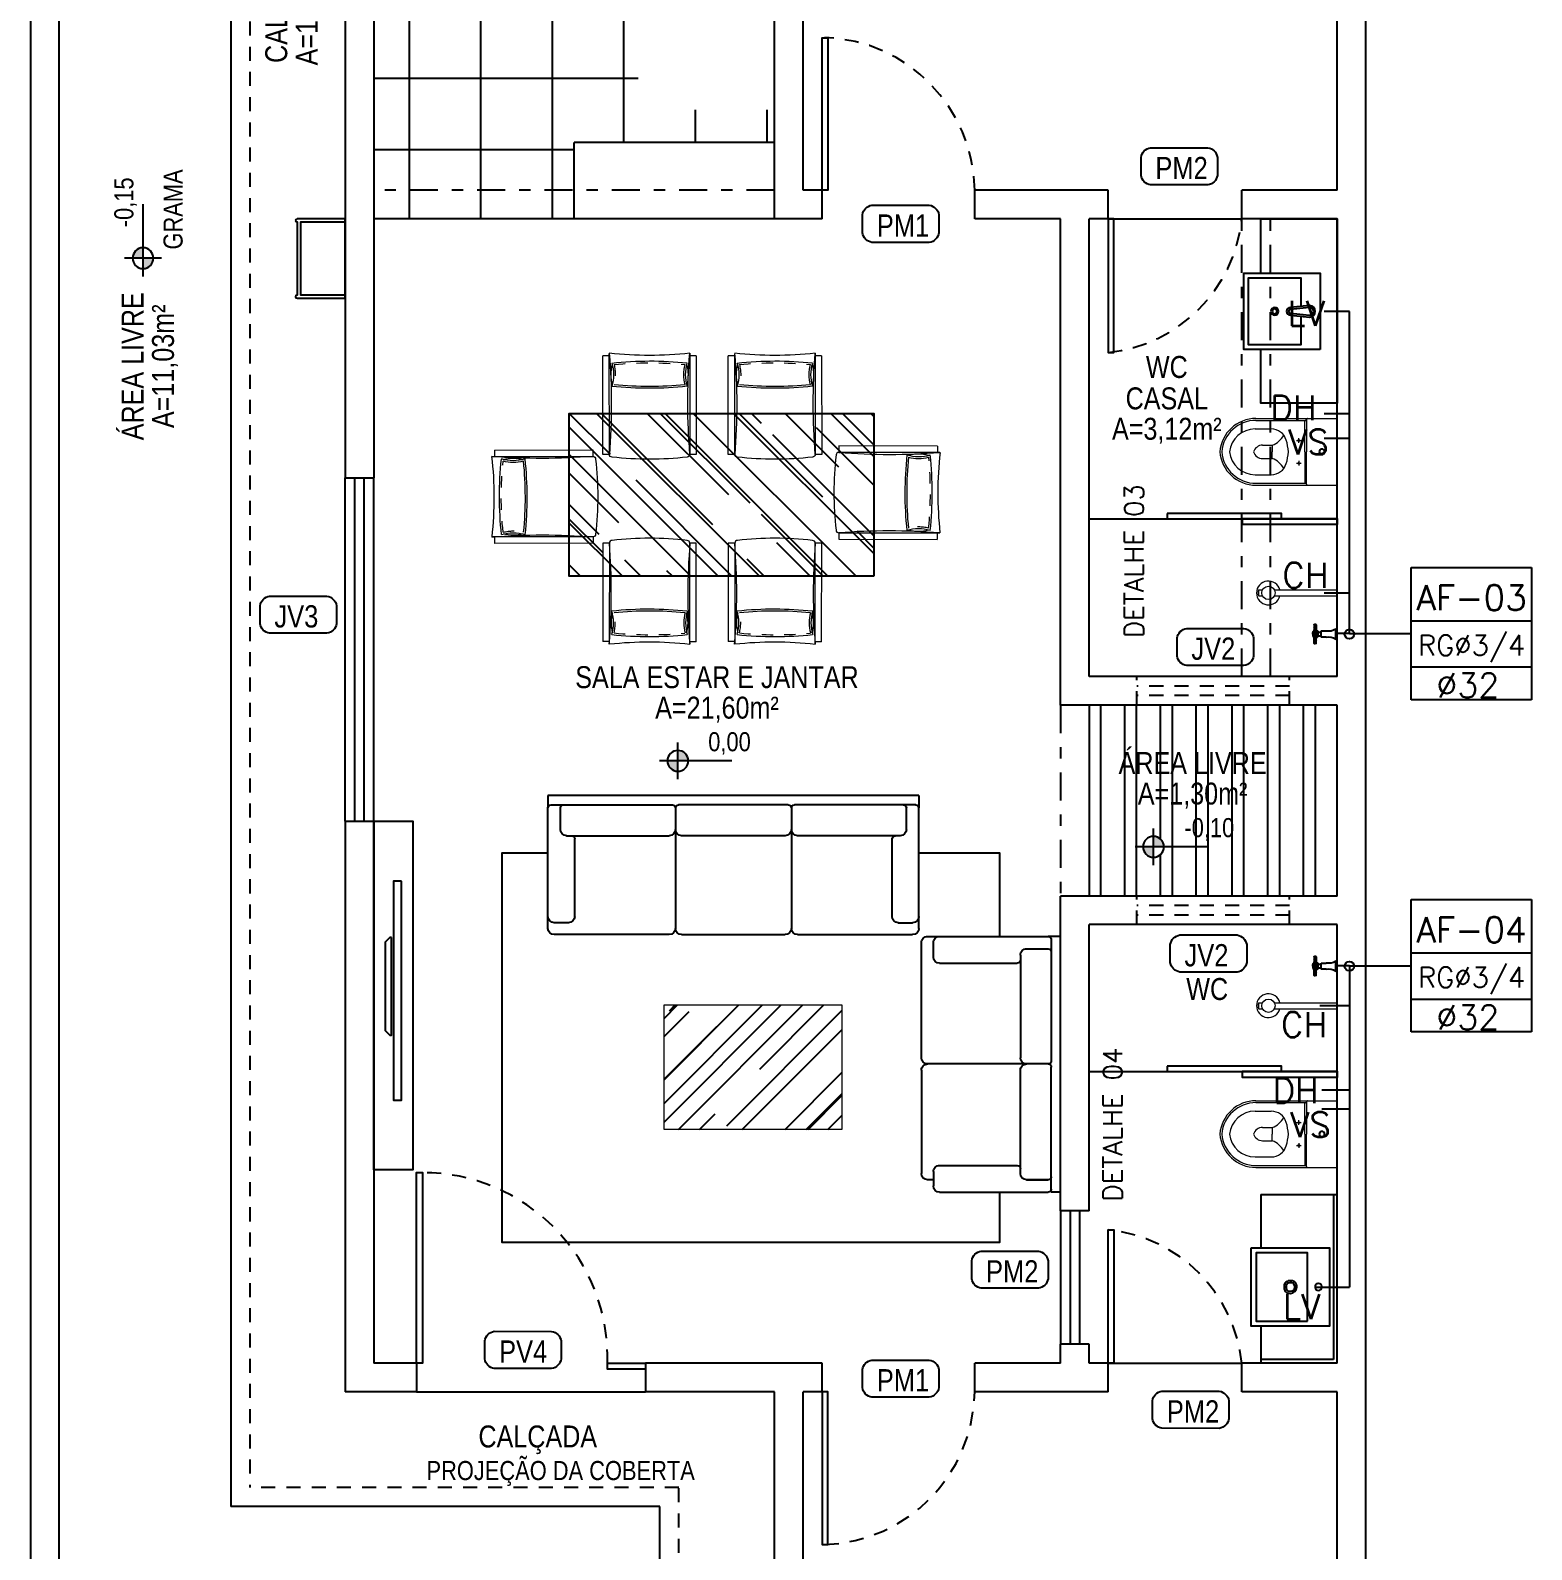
# Model space of a CAD drawing. Header units: millimetres. Extents: x 3923 to 4007, y 744 to 863.
# Drawn here: x 3950.91 to 3964.3, y 834.53 to 848.08 of the extents above; entities that cross this region are included whole.
import ezdxf
from ezdxf.enums import TextEntityAlignment as Align

# ---------------------------------------------------------------- set-up
doc = ezdxf.new("R2010")
doc.units = ezdxf.units.MM
for name, pattern in [('AXES', [0.54, 0.3, -0.08, 0.08, -0.08]), ('DASHDOT2', [0.5, 0.25, -0.125, 0, -0.125]), ('HIDDEN2', [0.1875, 0.125, -0.0625])]:
    doc.linetypes.add(name, pattern=pattern)
for name, color, linetype in [('-HIDRO', 8, 'Continuous'), ('A-PEN-B', 5, 'Continuous'), ('COTA', 7, 'Continuous'), ('Diametro', 2, 'Continuous'), ('DIVERSOS', 1, 'Continuous'), ('E-txt-g', 3, 'Continuous'), ('HID-TUBPRIMARIO', 5, 'Continuous'), ('HIDRO 01', 4, 'Continuous'), ('MOB', 251, 'Continuous'), ('MOVEIS', 7, 'Continuous'), ('Prumadas_L', 1, 'Continuous'), ('Prumadas_Q', 3, 'Continuous'), ('Prumadas_T', 2, 'Continuous')]:
    doc.layers.add(name, color=color, linetype=linetype)
for name, color, linetype, lineweight in [('E-Lay-9', 9, 'Continuous', 9), ('E-Txt-W', 7, 'Continuous', 20), ('estofado', 7, 'Continuous', 25)]:
    doc.layers.add(name, color=color, linetype=linetype, lineweight=lineweight)
doc.styles.add('F2', font='ARIALN.TTF')
doc.styles.add('REG60', font='romans.shx', dxfattribs={"width": 0.8, "height": 0.15})
doc.styles.add('REG80', font='romans.shx', dxfattribs={"width": 0.8, "height": 0.2})
doc.styles.add('ROMANS', font='romans__.ttf', dxfattribs={"height": 0.1})

# ---------------------------------------------------------------- blocks, each defined once
blk = doc.blocks.new('vaso-s')
at = {"color": 8}
for start, end in [(0, 180), (180, 0)]:
    blk.add_arc((0.08, 0), 0.0143, start, end, dxfattribs=at)
at = {"layer": 'E-Lay-9', "color": 8}
for p, q in [((0, 0.17), (0, 0)), ((0.4256, 0.175), (0.005, 0.175)), ((0.16, 0.17), (0.16, 0.17)), ((0.16, 0.17), (0.16, 0)), ((0.4256, 0.165), (0.165, 0.165)), ((0.17, 0), (0.17, 0.16)), ((0.4306, 0.12), (0.3459, 0.12)), ((0.2134, 0.06), (0.1891, 0.06)), ((0.2013, 0.0479), (0.2013, 0.0722)), ((0.3406, 0.035), (0.3406, 0)), ((0.3906, 0.035), (0.3406, 0.035)), ((0, -0.17), (0, 0)), ((0.16, -0.17), (0.16, 0)), ((0.17, 0), (0.17, -0.1601)), ((0.2134, -0.06), (0.1891, -0.06)), ((0.2013, -0.0479), (0.2013, -0.0722)), ((0.3406, -0.035), (0.3406, 0)), ((0.3906, -0.035), (0.3406, -0.035)), ((0.4306, -0.12), (0.3459, -0.12)), ((0.4256, -0.175), (0.005, -0.175)), ((0.16, -0.17), (0.16, -0.17)), ((0.4256, -0.165), (0.165, -0.165))]:
    blk.add_line(p, q, dxfattribs=at)
for centre in [(0.2013, 0.06), (0.2013, -0.06)]:
    blk.add_circle(centre, 0.005, dxfattribs=at)
for centre, radius, start, end in [((0.005, 0.17), 0.005, 90, 180), ((0.155, 0.17), 0.005, 0, 90), ((0.165, 0.17), 0.00495, 180, 270), ((0.165, 0.16), 0.00495, 0, 90), ((0.4256, -0.015), 0.19, 4.52806, 90), ((0.4256, -0.015), 0.18, 4.78019, 90), ((0.3459, 0.0375), 0.0825, 90, 163.03545), ((0.3754, 0.1358), 0.1066, 206.93947, 250.96472), ((0.4306, -0.015), 0.135, 6.37937, 90), ((0.518, -0.015), 0.2624, 163.03545, 176.7233), ((0.3906, -0.015), 0.05, 17.4576, 90), ((0.518, 0.015), 0.2624, 183.2767, 196.96455), ((0.3459, -0.0375), 0.0825, 196.96455, 270), ((0.3754, -0.1358), 0.1066, 109.03528, 153.06053), ((0.3906, 0.015), 0.05, 270, 342.5424), ((0.4256, 0.015), 0.19, 270, 355.47194), ((0.4256, 0.015), 0.18, 270, 355.21981), ((0.4306, 0.015), 0.135, 270, 353.62063), ((0.005, -0.17), 0.005, 180, 270), ((0.155, -0.17), 0.005, 270, 0), ((0.165, -0.17), 0.00495, 90, 180), ((0.165, -0.1601), 0.00495, 270, 0)]:
    blk.add_arc(centre, radius, start, end, dxfattribs=at)
blk = doc.blocks.new('Chuveiro')
at = {"layer": 'E-Lay-9', "color": 8}
for p, q in [((-0.0311, 0.0156), (-0.3604, 0.0156)), ((0.0509, 0.0156), (0.0311, 0.0156)), ((0.0509, 0.0156), (0.0509, -0.0156)), ((-0.0311, -0.0156), (-0.3604, -0.0156)), ((0.0509, -0.0156), (0.0311, -0.0156))]:
    blk.add_line(p, q, dxfattribs=at)
blk.add_circle((0, 0), 0.0348, dxfattribs=at)
for centre, radius, start, end in [((0, 0), 0.0624, 194.4775, 165.5225), ((0.0093, 0), 0.0444, 339.42663, 20.57337)]:
    blk.add_arc(centre, radius, start, end, dxfattribs=at)
blk = doc.blocks.new('CUBA QUADRADA-flat-4-flat-1')
at = {"layer": 'MOB'}
blk.add_lwpolyline([(0, -0.2), (0.4, -0.2), (0.4, 0.2), (0, 0.2)], close=True, dxfattribs=at)
blk.add_lwpolyline([(0.1, -0.0255), (0.1, -0.175), (0.375, -0.175), (0.375, 0.175), (0.1, 0.175), (0.1, 0.0255)], dxfattribs=at)
for points in [[(0.155, -0.02), (0.055, -0.03, -1), (0.055, 0.03), (0.155, 0.02, -1)], [(0.155, -0.01), (0.055, -0.02, -1), (0.055, 0.02), (0.155, 0.01, -1)]]:
    blk.add_lwpolyline(points, format="xyb", close=True, dxfattribs=at)
for radius in [0.02, 0.0125]:
    blk.add_circle((0.2375, 0), radius, dxfattribs=at)
blk = doc.blocks.new('TXT-AMB75')
at = {"layer": 'E-txt-g', "style": 'REG80', "width": 0.8, "flags": 8}
blk.add_attdef('TXT', text='', height=0.2, dxfattribs=at).set_placement((0.005, 0.296), align=Align.CENTER)
at = {"layer": 'E-Txt-W', "style": 'REG60', "width": 0.8, "flags": 8}
blk.add_attdef('TXT', text='', height=0.15, dxfattribs=at).set_placement((0.005, 0.027), align=Align.CENTER)
blk = doc.blocks.new('NIVEL')
at = {"layer": 'DIVERSOS'}
h = blk.add_hatch(color=7, dxfattribs=at)
h.paths.add_polyline_path([(0, 0.137, 0.414214), (-0.137, 0), (0, 0)])
h.paths.add_polyline_path([(0, 0), (0, -0.137, 0.414214), (0.137, 0)])
at = {"layer": 'DIVERSOS', "color": 7}
for p, q in [((0, 0.242), (0, -0.242)), ((0.709, 0), (-0.242, 0))]:
    blk.add_line(p, q, dxfattribs=at)
blk.add_circle((0, 0), 0.137, dxfattribs=at)
blk = doc.blocks.new('A$C7AFB675E')
at = {"color": 8}
for p, q in [((3.5035, 3.7432), (3.5035, 3.6832)), ((3.5035, 3.7432), (5.1585, 3.7432)), ((5.1585, 3.7432), (5.1585, 3.6632)), ((3.5035, 3.6832), (3.5635, 3.6832)), ((3.5035, 2.9606), (3.5035, 3.6632)), ((3.5235, 3.6832), (3.6035, 3.6832)), ((3.5835, 3.5232), (3.5835, 3.6632)), ((3.5835, 3.6632), (3.5835, 3.5232)), ((3.6035, 3.6832), (4.3135, 3.6832)), ((4.3335, 3.6632), (4.3335, 3.5232)), ((4.3335, 3.6632), (4.3335, 3.5232)), ((5.0585, 3.6832), (4.3535, 3.6832)), ((5.1385, 3.6832), (5.0585, 3.6832)), ((5.0785, 3.5232), (5.0785, 3.6632)), ((5.1585, 2.8832), (5.1585, 3.6632)), ((3.6235, 3.4832), (4.2935, 3.4832)), ((3.6765, 2.9606), (3.6765, 3.4632)), ((4.3335, 3.5232), (4.3335, 2.8832)), ((4.3335, 3.5232), (4.3335, 2.8832)), ((5.0385, 3.4832), (4.3735, 3.4832)), ((4.9855, 2.9606), (4.9855, 3.4632)), ((3.6365, 2.9206), (3.5435, 2.9206)), ((3.5835, 2.9206), (3.5835, 2.8832)), ((3.5835, 2.9206), (3.5835, 2.8832)), ((5.0255, 2.9206), (5.1185, 2.9206)), ((4.2935, 2.8432), (3.6235, 2.8432)), ((4.3735, 2.8432), (4.9185, 2.8432)), ((4.9185, 2.8432), (5.1185, 2.8432)), ((5.1702, 2.0411), (5.1702, 2.7861)), ((5.2102, 2.8261), (5.9902, 2.8261)), ((5.2477, 2.6931), (5.2477, 2.7861)), ((6.0702, 2.8261), (5.9902, 2.8261)), ((6.0102, 2.8061), (6.0102, 2.7261)), ((6.0702, 2.8261), (6.0702, 0.4261)), ((5.8102, 2.7061), (5.8102, 2.0411)), ((5.8502, 2.7461), (5.9902, 2.7461)), ((6.0102, 2.7261), (6.0102, 2.0211)), ((5.2877, 2.6531), (5.7902, 2.6531)), ((5.8502, 2.0011), (5.2102, 2.0011)), ((5.8502, 2.0011), (5.2102, 2.0011)), ((5.9902, 2.0011), (5.8502, 2.0011)), ((6.0102, 1.9811), (6.0102, 1.2711)), ((5.1702, 1.2911), (5.1702, 1.9611)), ((5.8102, 1.9611), (5.8102, 1.2911)), ((5.1702, 1.2111), (5.1702, 0.6661)), ((5.8502, 1.2511), (5.2102, 1.2511)), ((5.8502, 1.2511), (5.2102, 1.2511)), ((5.8102, 0.5461), (5.8102, 1.2111)), ((5.9902, 1.2511), (5.8502, 1.2511)), ((5.9902, 1.2511), (5.8502, 1.2511)), ((6.0102, 0.5261), (6.0102, 1.2311)), ((5.1702, 0.6661), (5.1702, 0.4661)), ((5.2877, 0.5991), (5.7902, 0.5991)), ((5.2477, 0.5591), (5.2477, 0.4661)), ((5.8502, 0.5061), (5.9902, 0.5061)), ((6.0102, 0.4461), (6.0102, 0.5261)), ((5.2102, 0.4261), (5.9902, 0.4261)), ((6.0702, 0.4261), (5.9902, 0.4261))]:
    blk.add_line(p, q, dxfattribs=at)
at = {"color": 8, "linetype": 'Continuous'}
for points in [[(5.6966, 0.4261), (5.6966, 0.1264), (3.1799, 0.1264), (3.1799, 3.3493), (3.5035, 3.3493)], [(5.1585, 3.3493), (5.6966, 3.3493), (5.6966, 2.8261)]]:
    blk.add_lwpolyline(points, dxfattribs=at)
at = {"color": 8}
for centre, radius, start, end in [((3.5235, 3.6632), 0.02, 90, 180), ((3.6035, 3.6632), 0.02, 90, 180), ((3.6035, 3.6632), 0.02, 90, 180), ((4.3135, 3.6632), 0.02, 0, 90), ((4.3535, 3.6632), 0.02, 90, 180), ((5.0585, 3.6632), 0.02, 0, 90), ((5.1385, 3.6632), 0.02, 0, 90), ((3.6235, 3.5232), 0.04, 180, 270), ((3.6235, 3.5232), 0.04, 180, 270), ((3.6565, 3.4632), 0.02, 0, 90), ((4.2935, 3.5232), 0.04, 270, 0), ((4.3735, 3.5232), 0.04, 180, 270), ((5.0055, 3.4632), 0.02, 90, 180), ((5.0385, 3.5232), 0.04, 270, 0), ((3.5435, 2.9606), 0.04, 180, 270), ((3.6365, 2.9606), 0.04, 270, 0), ((5.0255, 2.9606), 0.04, 180, 270), ((5.1185, 2.9606), 0.04, 270, 0), ((3.6235, 2.8832), 0.04, 180, 270), ((4.2935, 2.8832), 0.04, 270, 0), ((4.3735, 2.8832), 0.04, 180, 270), ((5.1185, 2.8832), 0.04, 270, 0), ((5.2102, 2.7861), 0.04, 90, 180), ((5.2877, 2.7861), 0.04, 90, 180), ((5.9902, 2.8061), 0.02, 0, 90), ((5.2877, 2.6931), 0.04, 180, 270), ((5.7902, 2.6731), 0.02, 270, 0), ((5.8502, 2.7061), 0.04, 90, 180), ((5.9902, 2.7261), 0.02, 0, 90), ((5.2102, 2.0411), 0.04, 180, 270), ((5.2102, 1.9611), 0.04, 90, 180), ((5.8502, 2.0411), 0.04, 180, 270), ((5.8502, 1.9611), 0.04, 90, 180), ((5.9902, 2.0211), 0.02, 270, 0), ((5.9902, 1.9811), 0.02, 0, 90), ((5.2102, 1.2911), 0.04, 180, 270), ((5.8502, 1.2911), 0.04, 180, 270), ((5.2102, 1.2111), 0.04, 90, 180), ((5.8502, 1.2111), 0.04, 90, 180), ((5.9902, 1.2711), 0.02, 270, 0), ((5.9902, 1.2311), 0.02, 0, 90), ((5.2877, 0.5591), 0.04, 90, 180), ((5.7902, 0.5791), 0.02, 0, 90), ((5.8502, 0.5461), 0.04, 180, 270), ((5.9902, 0.5261), 0.02, 270, 0), ((5.2102, 0.4661), 0.04, 180, 270), ((5.2877, 0.4661), 0.04, 180, 270), ((5.9902, 0.4461), 0.02, 270, 0)]:
    blk.add_arc(centre, radius, start, end, dxfattribs=at)
at = {"layer": 'COTA', "color": 8, "linetype": 'Continuous'}
for p, q in [((3.9095, 2.0967), (4.1409, 2.328)), ((3.9095, 1.6833), (4.5543, 2.328)), ((3.9095, 2.1091), (4.1285, 2.328)), ((3.9095, 2.2372), (4.0004, 2.328)), ((3.9095, 1.9603), (4.2773, 2.328)), ((3.9339, 1.5836), (4.6783, 2.328)), ((4.1199, 1.8936), (4.5543, 2.328)), ((4.2997, 1.7965), (4.7151, 2.2119)), ((3.9095, 1.27), (4.7151, 2.0755)), ((3.9574, 1.1773), (4.7151, 1.9349)), ((4.0773, 1.1773), (4.7151, 1.8151)), ((3.9095, 1.6833), (3.9132, 1.687)), ((4.2303, 1.1773), (4.7151, 1.6621)), ((3.9095, 1.4064), (4.0103, 1.5071)), ((4.2344, 1.1773), (4.5766, 1.5195)), ((4.5113, 1.1773), (4.6738, 1.3397)), ((4.6271, 1.1773), (4.7151, 1.2653)), ((4.6779, 1.2116), (4.7151, 1.2488))]:
    blk.add_line(p, q, dxfattribs=at)
at = {"layer": 'E-Lay-9', "color": 8}
for p, q in [((4.7151, 2.328), (3.9095, 2.328)), ((3.9095, 2.328), (3.9095, 1.1773)), ((4.7151, 1.1773), (4.7151, 2.328)), ((3.9095, 1.1773), (4.7151, 1.1773))]:
    blk.add_line(p, q, dxfattribs=at)
blk = doc.blocks.new('Poltrona Star marrom')
at = {"layer": 'estofado', "color": 8, "lineweight": 20, "ltscale": 0.1}
for p, q in [((0, 0), (0, -0.78)), ((-0.05, -0.02), (-0.05, -0.78)), ((-0.05, -0.02), (0, -0.02)), ((0.62, -0.78), (0.62, -0.02)), ((0.62, -0.02), (0.67, -0.02)), ((0.67, -0.78), (0.67, -0.02)), ((-0.05, -0.78), (0, -0.78)), ((0.62, -0.78), (0.67, -0.78))]:
    blk.add_line(p, q, dxfattribs=at)
at = {"layer": 'estofado', "color": 8, "lineweight": 5, "ltscale": 0.1}
blk.add_line((0.62, -0.02), (0.62, 0), dxfattribs=at)
for centre, radius, start, end in [((0.31, 2.832), 2.848, 263.7521, 276.2479), ((0.309, -0.165), 0.296, 165.0121, 194.9879), ((0.31, -2.807), 2.748, 83.9224, 96.0776), ((-0.276, -0.165), 0.308, 343.0375, 16.9625), ((0.896, -0.165), 0.308, 163.0375, 196.9625), ((0.311, -0.165), 0.296, 345.0121, 14.9879), ((0.31, 2.478), 2.748, 263.9224, 276.0776), ((0.02, -0.78), 0.02, 180, 270), ((0.31, 1.687), 2.504, 263.3498, 276.6502), ((0.6, -0.78), 0.02, 270, 0)]:
    blk.add_arc(centre, radius, start, end, dxfattribs=at)
at = {"layer": 'MOVEIS', "color": 8, "lineweight": 5, "ltscale": 0.1}
for points in [[(0.019, -0.075), (0.019, -0.075), (0.019, -0.075)], [(0.601, -0.075), (0.601, -0.075)], [(0.019, -0.255), (0.019, -0.255)], [(0.601, -0.255), (0.601, -0.255)]]:
    blk.add_lwpolyline(points, close=True, dxfattribs=at)
for centre, radius, start, end in [((-4.905, -0.39), 4.92, 355.4539, 4.5461), ((-0.276, -0.165), 0.322, 345.9941, 14.0059), ((5.525, -0.39), 4.92, 175.4539, 184.5461), ((0.31, 2.478), 2.734, 264.2624, 275.7376)]:
    blk.add_arc(centre, radius, start, end, dxfattribs=at)
at = {"layer": 'MOVEIS', "color": 8, "linetype": 'AXES', "lineweight": 5, "ltscale": 0.1}
for centre, radius, start, end in [((0.31, -2.807), 2.734, 84.2624, 95.7376), ((0.896, -0.165), 0.322, 165.9941, 194.0059)]:
    blk.add_arc(centre, radius, start, end, dxfattribs=at)

msp = doc.modelspace()

# ---------------------------------------------------------------- hatches: boundary and pattern name
at = {"layer": '-HIDRO'}
h = msp.add_hatch(dxfattribs=at)
h.set_pattern_fill('ANSI37,_O', color=256, scale=5.103, angle=45)
h.set_pattern_definition([(90, (4625.9708, -407.04896), (-0.637875, 9e-17), []), (180, (4625.9708, -407.04896), (-9e-17, -0.637875), [])])
h.paths.add_polyline_path([(3954.142, 853.71), (3954.142, 853.455), (3953.972, 853.455), (3953.972, 846.396), (3955.758, 846.396), (3955.758, 847.076), (3957.544, 847.076), (3957.544, 847.369), (3956.33, 847.369), (3956.33, 848.67), (3956.693, 848.761), (3956.693, 852.185), (3956.306, 852.185), (3956.306, 853.455), (3955.503, 853.455), (3955.503, 853.71)])
edge = h.paths.add_edge_path(flags=16)
edge.add_arc((3955.075, 853.348), 0.101, 278.3326, 351.6674, ccw=False)
edge.add_line((3955.09, 853.249), (3954.579, 853.249))
edge.add_arc((3954.593, 853.348), 0.1, 188.3991, 261.9681, ccw=False)
edge.add_line((3954.494, 853.334), (3954.494, 853.495))
edge.add_arc((3954.594, 853.48), 0.101, 98.6118, 171.7415, ccw=False)
edge.add_line((3954.579, 853.58), (3955.09, 853.58))
edge.add_arc((3955.075, 853.48), 0.101, 8.3326, 81.6674, ccw=False)
edge.add_line((3955.175, 853.495), (3955.175, 853.334))
edge = h.paths.add_edge_path(flags=16)
edge.add_arc((3956.166, 853.048), 0.101, 278.3326, 351.6674, ccw=False)
edge.add_line((3956.18, 852.948), (3955.669, 852.949))
edge.add_arc((3955.683, 853.048), 0.1, 188.3991, 261.9681, ccw=False)
edge.add_line((3955.584, 853.033), (3955.584, 853.194))
edge.add_arc((3955.685, 853.18), 0.101, 98.6118, 171.7415, ccw=False)
edge.add_line((3955.669, 853.28), (3956.18, 853.279))
edge.add_arc((3956.166, 853.18), 0.101, 8.3326, 81.6674, ccw=False)
edge.add_line((3956.265, 853.194), (3956.265, 853.033))
h.paths.add_polyline_path([(3954.142, 853.455), (3954.142, 852.095), (3954.193, 852.095), (3954.193, 853.455)], flags=16)
edge = h.paths.add_edge_path(flags=16)
edge.add_line((3955.851, 849.426), (3954.963, 849.426))
edge = h.paths.add_edge_path(flags=16)
edge.add_arc((3955.127, 849.426), 0.0932, 0, 360)
edge = h.paths.add_edge_path(flags=16)
edge.add_line((3955.127, 849.262), (3955.127, 849.59))
h.paths.add_polyline_path([(3954.966, 850.019), (3955.987, 850.019), (3955.987, 850.326), (3954.966, 850.326)], flags=24)
h.paths.add_polyline_path([(3954.871, 849.707), (3956.082, 849.707), (3956.082, 850.059), (3954.871, 850.059)], flags=24)
h.paths.add_polyline_path([(3955.348, 849.428), (3955.844, 849.428), (3955.844, 849.734), (3955.348, 849.734)], flags=24)
h.paths.add_polyline_path([(3955.482, 847.587), (3956.033, 847.587), (3956.033, 847.996), (3955.482, 847.996)], flags=24)
at = {"layer": '-HIDRO', "linetype": 'Continuous'}
h = msp.add_hatch(dxfattribs=at)
h.set_pattern_fill('AR-RROOF', color=256, scale=0.01701, angle=315, style=0)
h.set_pattern_definition([(315, (2449.80515, 9200.9198), (0.977626602, -0.366609976), [6.48081, -0.864108, 2.16027, -0.432054]), (315, (2450.36423, 9200.6662), (0.100817743, 0.71183437), [1.296162, -0.14257782, 2.592324, -0.3240405]), (315, (2450.2176, 9201.0267), (1.793333799, -1.383952659), [3.456432, -0.6048756, 1.728216, -0.432054])])
h.paths.add_polyline_path([(3958.434, 843.212), (3958.434, 844.658), (3955.712, 844.658), (3955.712, 843.212)])
at = {"layer": '-HIDRO', "linetype": 'HIDDEN2'}
h = msp.add_hatch(dxfattribs=at)
h.set_pattern_fill('ANSI32', color=256, scale=0.8505, angle=45, style=0)
h.set_pattern_definition([(90, (4625.97082, -407.04896), (-0.3189375, 5e-17), []), (90, (4626.07714, -406.94265), (-0.3189375, 5e-17), [])])
h.paths.add_polyline_path([(3960.35, 842.058), (3960.35, 840.357), (3961.019, 840.357), (3961.019, 840.796), (3961.017, 840.796, -1), (3960.831, 840.796, -1), (3961.017, 840.796), (3961.017, 842.058)])
h.paths.add_polyline_path([(3962.562, 842.058), (3961.019, 842.058), (3961.019, 840.357), (3962.562, 840.357)])
h.paths.add_polyline_path([(3960.668, 841.077), (3961.878, 841.077), (3961.878, 841.429), (3960.668, 841.429)], flags=9)
h.paths.add_polyline_path([(3960.597, 841.382), (3961.949, 841.382), (3961.949, 841.756), (3960.597, 841.756)], flags=9)
h.paths.add_polyline_path([(3961.149, 840.798), (3961.72, 840.798), (3961.72, 841.104), (3961.149, 841.104)], flags=24)

# ---------------------------------------------------------------- linework, layer by layer
at = {"layer": '-HIDRO'}
for p, q in [((3950.91, 860.514), (3950.91, 817.989)), ((3962.817, 817.989), (3962.817, 860.514)), ((3951.165, 860.259), (3951.165, 818.755)), ((3952.696, 855.752), (3952.696, 834.914)), ((3953.717, 853.71), (3953.717, 844.086)), ((3953.972, 853.455), (3953.972, 844.086)), ((3957.544, 846.396), (3957.544, 853.455)), ((3957.799, 846.651), (3957.799, 853.455)), ((3962.562, 846.651), (3962.562, 853.455)), ((3955.758, 846.396), (3955.758, 847.076)), ((3957.544, 847.076), (3955.758, 847.076)), ((3957.969, 846.651), (3957.799, 846.651)), ((3957.969, 846.396), (3957.969, 846.651)), ((3960.521, 846.651), (3959.33, 846.651)), ((3959.33, 846.396), (3959.33, 846.651)), ((3960.521, 846.396), (3960.521, 846.651)), ((3962.562, 846.651), (3961.711, 846.651)), ((3961.711, 846.396), (3961.711, 846.651)), ((3957.544, 846.396), (3955.758, 846.396)), ((3957.969, 846.396), (3957.544, 846.396)), ((3960.095, 846.396), (3959.33, 846.396)), ((3960.095, 842.058), (3960.095, 846.396)), ((3960.521, 846.396), (3960.35, 846.396)), ((3960.35, 842.314), (3960.35, 846.396)), ((3962.562, 846.396), (3961.711, 846.396)), ((3962.562, 842.314), (3962.562, 846.396)), ((3953.717, 844.086), (3953.972, 844.086)), ((3953.717, 841.024), (3953.717, 844.086)), ((3953.802, 841.024), (3953.802, 844.086)), ((3953.887, 841.024), (3953.887, 844.086)), ((3953.972, 841.024), (3953.972, 844.086)), ((3962.562, 842.314), (3960.35, 842.314)), ((3962.562, 842.058), (3960.095, 842.058)), ((3960.35, 842.058), (3960.35, 840.357)), ((3962.562, 840.357), (3962.562, 842.058)), ((3953.717, 841.024), (3953.717, 835.935)), ((3953.717, 841.024), (3953.972, 841.024)), ((3953.972, 841.024), (3953.972, 836.19)), ((3962.562, 840.357), (3960.095, 840.357)), ((3960.095, 837.551), (3960.095, 840.357)), ((3962.562, 840.102), (3960.35, 840.102)), ((3960.35, 837.551), (3960.35, 840.102)), ((3962.562, 836.19), (3962.562, 840.102)), ((3961.881, 837.696), (3961.881, 837.219)), ((3961.881, 837.696), (3962.562, 837.696)), ((3962.528, 837.696), (3962.528, 836.224)), ((3960.35, 837.551), (3960.095, 837.551)), ((3960.095, 837.551), (3960.095, 836.36)), ((3960.18, 837.551), (3960.18, 836.36)), ((3960.265, 837.551), (3960.265, 836.36)), ((3961.881, 836.522), (3961.881, 836.19)), ((3960.095, 836.19), (3960.095, 836.36)), ((3960.35, 836.36), (3960.095, 836.36)), ((3960.35, 836.19), (3960.35, 836.36)), ((3954.354, 836.19), (3953.972, 836.19)), ((3954.354, 836.19), (3954.354, 835.935)), ((3957.969, 836.19), (3956.396, 836.19)), ((3956.396, 836.19), (3956.396, 835.935)), ((3957.969, 835.935), (3957.969, 836.19)), ((3960.095, 836.19), (3959.33, 836.19)), ((3959.33, 835.935), (3959.33, 836.19)), ((3960.521, 836.19), (3960.35, 836.19)), ((3960.521, 835.935), (3960.521, 836.19)), ((3962.562, 836.19), (3961.711, 836.19)), ((3961.711, 835.935), (3961.711, 836.19)), ((3962.528, 836.224), (3961.881, 836.224)), ((3954.354, 835.935), (3953.717, 835.935)), ((3954.354, 835.935), (3956.396, 835.935)), ((3957.544, 835.935), (3956.396, 835.935)), ((3957.544, 829.726), (3957.544, 835.935)), ((3957.969, 835.935), (3957.799, 835.935)), ((3957.799, 829.981), (3957.799, 835.935)), ((3960.521, 835.935), (3959.33, 835.935)), ((3962.562, 835.935), (3961.711, 835.935)), ((3962.562, 829.981), (3962.562, 835.935)), ((3956.523, 834.914), (3952.696, 834.914)), ((3956.523, 828.706), (3956.523, 834.914))]:
    msp.add_line(p, q, dxfattribs=at)
at = {"layer": '-HIDRO', "linetype": 'HIDDEN2'}
for p, q in [((3952.866, 855.581), (3952.866, 835.084)), ((3960.776, 842.058), (3960.776, 842.314)), ((3962.137, 842.058), (3962.137, 842.314)), ((3962.137, 842.229), (3960.776, 842.229)), ((3962.137, 842.144), (3960.776, 842.144)), ((3960.776, 840.102), (3960.776, 840.357)), ((3962.137, 840.272), (3960.776, 840.272)), ((3962.137, 840.102), (3962.137, 840.357)), ((3962.137, 840.187), (3960.776, 840.187)), ((3956.693, 835.084), (3952.866, 835.084)), ((3956.693, 828.876), (3956.693, 835.084))]:
    msp.add_line(p, q, dxfattribs=at)
at = {"layer": '-HIDRO', "linetype": 'DASHDOT2'}
for p, q in [((3957.544, 846.651), (3953.972, 846.651)), ((3961.711, 842.314), (3961.711, 846.396)), ((3961.966, 842.314), (3961.966, 846.396)), ((3960.095, 842.058), (3960.095, 840.357))]:
    msp.add_line(p, q, dxfattribs=at)
at = {"layer": '-HIDRO', "linetype": 'Continuous'}
for p, q in [((3955.758, 846.396), (3953.972, 846.396)), ((3960.521, 846.396), (3961.711, 846.396)), ((3960.35, 843.721), (3962.564, 843.721)), ((3960.35, 838.791), (3962.564, 838.791)), ((3960.521, 836.19), (3961.711, 836.19))]:
    msp.add_line(p, q, dxfattribs=at)
for points in [[(3957.969, 846.651), (3957.969, 848.011), (3958.02, 848.011), (3958.02, 846.651)], [(3953.717, 846.368), (3953.717, 845.715), (3953.322, 845.715), (3953.322, 846.368)], [(3961.046, 843.769), (3961.046, 843.721), (3962.067, 843.721), (3962.067, 843.769)], [(3961.714, 843.721), (3961.714, 843.672), (3962.564, 843.672), (3962.564, 843.721)], [(3961.046, 838.84), (3961.046, 838.791), (3962.067, 838.791), (3962.067, 838.84)], [(3961.714, 838.791), (3961.714, 838.743), (3962.564, 838.743), (3962.564, 838.791)], [(3957.969, 835.935), (3957.969, 834.575), (3958.02, 834.575), (3958.02, 835.935)]]:
    msp.add_lwpolyline(points, close=True, dxfattribs=at)
for points in [[(3961.494, 846.783, -0.331371), (3961.409, 846.698), (3960.898, 846.699, -0.332506), (3960.813, 846.783), (3960.813, 846.944, -0.330378), (3960.898, 847.03), (3961.409, 847.03, -0.331371), (3961.494, 846.944)], [(3959.01, 846.271, -0.331371), (3958.925, 846.185), (3958.414, 846.186, -0.332506), (3958.329, 846.271), (3958.329, 846.432, -0.330378), (3958.414, 846.517), (3958.925, 846.517, -0.331371), (3959.01, 846.432)], [(3953.717, 845.687), (3953.717, 846.395), (3953.288, 846.395, 1), (3953.288, 846.368), (3953.288, 845.715, 1), (3953.288, 845.687)], [(3953.639, 842.785, -0.331371), (3953.554, 842.7), (3953.043, 842.7, -0.332506), (3952.958, 842.785), (3952.958, 842.946, -0.330378), (3953.043, 843.031), (3953.554, 843.031, -0.331371), (3953.639, 842.946)], [(3961.816, 842.497, -0.331371), (3961.73, 842.412), (3961.22, 842.412, -0.332506), (3961.135, 842.497), (3961.135, 842.658, -0.330378), (3961.22, 842.743), (3961.73, 842.743, -0.331371), (3961.816, 842.658)], [(3961.755, 839.763, -0.331371), (3961.67, 839.678), (3961.159, 839.679, -0.332506), (3961.074, 839.763), (3961.074, 839.924, -0.330378), (3961.159, 840.01), (3961.67, 840.01, -0.331371), (3961.755, 839.924)], [(3959.984, 836.944, -0.331371), (3959.899, 836.859), (3959.389, 836.859, -0.332506), (3959.303, 836.944), (3959.303, 837.105, -0.330378), (3959.389, 837.191), (3959.899, 837.19, -0.331371), (3959.984, 837.105)], [(3955.642, 836.229, -0.331371), (3955.557, 836.144), (3955.046, 836.144, -0.332506), (3954.961, 836.229), (3954.961, 836.39, -0.330378), (3955.046, 836.476), (3955.557, 836.475, -0.331371), (3955.642, 836.39)], [(3959.01, 835.973, -0.331371), (3958.925, 835.888), (3958.414, 835.888, -0.332506), (3958.329, 835.973), (3958.329, 836.134, -0.330378), (3958.414, 836.219), (3958.925, 836.219, -0.331371), (3959.01, 836.134)], [(3961.596, 835.695, -0.331371), (3961.511, 835.61), (3961, 835.611, -0.332506), (3960.915, 835.695), (3960.915, 835.856, -0.330378), (3961, 835.942), (3961.511, 835.941, -0.331371), (3961.596, 835.856)]]:
    msp.add_lwpolyline(points, format="xyb", close=True, dxfattribs=at)
at = {"layer": '-HIDRO'}
for points in [[(3960.521, 846.396), (3960.521, 845.205), (3960.572, 845.205), (3960.572, 846.396)], [(3958.434, 843.212), (3958.434, 844.658), (3955.712, 844.658), (3955.712, 843.212)], [(3953.972, 837.914), (3953.972, 841.024), (3954.321, 841.024), (3954.321, 837.914)], [(3954.22, 840.49), (3954.147, 840.49), (3954.147, 838.537), (3954.22, 838.537)], [(3954.13, 839.988), (3954.116, 839.988), (3954.072, 839.945), (3954.072, 839.159), (3954.116, 839.116), (3954.13, 839.116)], [(3954.354, 836.19), (3954.354, 837.891), (3954.405, 837.891), (3954.405, 836.19)], [(3960.521, 836.19), (3960.521, 837.381), (3960.572, 837.381), (3960.572, 836.19)], [(3961.796, 837.219), (3962.494, 837.219), (3962.494, 836.522), (3961.796, 836.522)], [(3962.297, 836.565), (3962.297, 837.176), (3961.84, 837.176), (3961.84, 836.565)], [(3956.396, 836.19), (3956.396, 836.139), (3956.055, 836.139), (3956.055, 836.19)]]:
    msp.add_lwpolyline(points, close=True, dxfattribs=at)
msp.add_lwpolyline([(3961.881, 845.912), (3961.881, 846.396), (3962.562, 846.396), (3962.562, 844.751), (3961.881, 844.751), (3961.881, 845.231)], dxfattribs=at)
at = {"layer": '-HIDRO', "linetype": 'HIDDEN2'}
for centre, radius, start, end in [((3957.948, 846.631), 1.382, 0.8486, 88.067), ((3960.383, 846.533), 1.335, 275.9062, 354.0938), ((3954.405, 836.24), 1.651, 358.2551, 90), ((3960.383, 836.053), 1.335, 5.9062, 84.0938), ((3957.948, 835.955), 1.382, 271.933, 359.1514)]:
    msp.add_arc(centre, radius, start, end, dxfattribs=at)
at = {"layer": '-HIDRO'}
for points in [[(3962.145, 836.927), (3962.145, 836.927), (3962.114, 836.927), (3962.088, 836.902), (3962.088, 836.87)], [(3962.088, 836.87), (3962.088, 836.87), (3962.088, 836.839), (3962.114, 836.814), (3962.145, 836.814)], [(3962.145, 836.909), (3962.145, 836.909), (3962.124, 836.909), (3962.106, 836.892), (3962.106, 836.87)], [(3962.106, 836.87), (3962.106, 836.87), (3962.106, 836.849), (3962.124, 836.832), (3962.145, 836.832)], [(3962.202, 836.87), (3962.202, 836.87), (3962.202, 836.902), (3962.176, 836.927), (3962.145, 836.927)], [(3962.184, 836.87), (3962.184, 836.87), (3962.184, 836.892), (3962.166, 836.909), (3962.145, 836.909)], [(3962.145, 836.814), (3962.176, 836.814), (3962.202, 836.839), (3962.202, 836.87)], [(3962.145, 836.832), (3962.166, 836.832), (3962.184, 836.849), (3962.184, 836.87)], [(3962.395, 836.901), (3962.395, 836.901), (3962.378, 836.901), (3962.365, 836.887), (3962.365, 836.87)], [(3962.365, 836.87), (3962.365, 836.87), (3962.365, 836.854), (3962.378, 836.84), (3962.395, 836.84)], [(3962.426, 836.87), (3962.426, 836.87), (3962.426, 836.887), (3962.412, 836.901), (3962.395, 836.901)], [(3962.395, 836.84), (3962.412, 836.84), (3962.426, 836.854), (3962.426, 836.87)]]:
    msp.add_open_spline(points, degree=3, dxfattribs=at)
at = {"layer": 'A-PEN-B'}
for p, q in [((3962.671, 842.697), (3962.549, 842.697)), ((3962.671, 839.736), (3962.549, 839.736))]:
    msp.add_line(p, q, dxfattribs=at)
for centre in [(3962.671, 842.693), (3962.671, 839.731)]:
    msp.add_circle(centre, 0.0425, dxfattribs=at)
at = {"layer": 'HID-TUBPRIMARIO'}
for p, q in [((3962.671, 845.569), (3962.447, 845.569)), ((3962.671, 843.057), (3962.671, 845.569)), ((3962.671, 844.657), (3962.447, 844.657)), ((3962.671, 844.438), (3962.447, 844.438)), ((3962.671, 843.057), (3962.447, 843.057)), ((3962.671, 842.697), (3962.671, 843.057)), ((3962.671, 839.736), (3962.671, 839.378)), ((3962.671, 839.378), (3962.408, 839.378)), ((3962.671, 839.378), (3962.671, 836.87)), ((3962.671, 838.627), (3962.426, 838.627)), ((3962.671, 838.457), (3962.426, 838.457)), ((3962.365, 836.87), (3962.671, 836.87))]:
    msp.add_line(p, q, dxfattribs=at)
at = {"layer": 'HIDRO 01', "color": 4}
for p, q in [((3962.352, 842.711), (3962.352, 842.719)), ((3962.352, 842.693), (3962.352, 842.711)), ((3962.352, 842.675), (3962.352, 842.693)), ((3962.352, 842.667), (3962.352, 842.675)), ((3962.352, 842.667), (3962.352, 842.667)), ((3962.357, 842.776), (3962.357, 842.728)), ((3962.357, 842.702), (3962.357, 842.728)), ((3962.357, 842.702), (3962.357, 842.693)), ((3962.357, 842.693), (3962.357, 842.685)), ((3962.357, 842.685), (3962.357, 842.658)), ((3962.365, 842.778), (3962.359, 842.778)), ((3962.372, 842.778), (3962.365, 842.778)), ((3962.374, 842.776), (3962.374, 842.73)), ((3962.374, 842.702), (3962.374, 842.731)), ((3962.374, 842.693), (3962.374, 842.702)), ((3962.374, 842.685), (3962.374, 842.693)), ((3962.374, 842.685), (3962.374, 842.656)), ((3962.392, 842.711), (3962.392, 842.718)), ((3962.392, 842.693), (3962.392, 842.711)), ((3962.419, 842.707), (3962.392, 842.707)), ((3962.392, 842.676), (3962.392, 842.693)), ((3962.392, 842.668), (3962.392, 842.676)), ((3962.419, 842.675), (3962.392, 842.675)), ((3962.419, 842.693), (3962.419, 842.721)), ((3962.419, 842.721), (3962.464, 842.721)), ((3962.419, 842.666), (3962.419, 842.693)), ((3962.464, 842.666), (3962.419, 842.666)), ((3962.55, 842.737), (3962.556, 842.737)), ((3962.55, 842.693), (3962.55, 842.737)), ((3962.55, 842.649), (3962.55, 842.693)), ((3962.556, 842.693), (3962.556, 842.737)), ((3962.556, 842.649), (3962.556, 842.693)), ((3962.357, 842.61), (3962.357, 842.659)), ((3962.357, 842.654), (3962.357, 842.646)), ((3962.357, 842.646), (3962.357, 842.637)), ((3962.359, 842.608), (3962.365, 842.608)), ((3962.372, 842.608), (3962.365, 842.608)), ((3962.374, 842.61), (3962.374, 842.656)), ((3962.374, 842.646), (3962.374, 842.654)), ((3962.374, 842.637), (3962.374, 842.646)), ((3962.556, 842.649), (3962.55, 842.649)), ((3962.365, 839.817), (3962.359, 839.817)), ((3962.372, 839.817), (3962.365, 839.817)), ((3962.352, 839.75), (3962.352, 839.757)), ((3962.352, 839.732), (3962.352, 839.75)), ((3962.352, 839.714), (3962.352, 839.732)), ((3962.352, 839.706), (3962.352, 839.714)), ((3962.352, 839.706), (3962.352, 839.706)), ((3962.357, 839.815), (3962.357, 839.766)), ((3962.357, 839.74), (3962.357, 839.767)), ((3962.357, 839.74), (3962.357, 839.732)), ((3962.357, 839.732), (3962.357, 839.723)), ((3962.357, 839.723), (3962.357, 839.696)), ((3962.357, 839.649), (3962.357, 839.697)), ((3962.357, 839.693), (3962.357, 839.684)), ((3962.357, 839.684), (3962.357, 839.676)), ((3962.374, 839.815), (3962.374, 839.769)), ((3962.374, 839.74), (3962.374, 839.77)), ((3962.374, 839.732), (3962.374, 839.74)), ((3962.374, 839.723), (3962.374, 839.732)), ((3962.374, 839.723), (3962.374, 839.695)), ((3962.374, 839.649), (3962.374, 839.695)), ((3962.374, 839.684), (3962.374, 839.693)), ((3962.374, 839.676), (3962.374, 839.684)), ((3962.392, 839.749), (3962.392, 839.757)), ((3962.392, 839.732), (3962.392, 839.749)), ((3962.419, 839.745), (3962.392, 839.745)), ((3962.392, 839.714), (3962.392, 839.732)), ((3962.392, 839.707), (3962.392, 839.714)), ((3962.419, 839.714), (3962.392, 839.714)), ((3962.419, 839.732), (3962.419, 839.759)), ((3962.419, 839.759), (3962.464, 839.759)), ((3962.419, 839.704), (3962.419, 839.732)), ((3962.464, 839.704), (3962.419, 839.704)), ((3962.55, 839.776), (3962.556, 839.776)), ((3962.55, 839.732), (3962.55, 839.776)), ((3962.55, 839.688), (3962.55, 839.732)), ((3962.556, 839.688), (3962.55, 839.688)), ((3962.556, 839.732), (3962.556, 839.776)), ((3962.556, 839.688), (3962.556, 839.732)), ((3962.359, 839.647), (3962.365, 839.647)), ((3962.372, 839.647), (3962.365, 839.647))]:
    msp.add_line(p, q, dxfattribs=at)
for points in [[(3962.392, 842.718), (3962.389, 842.718), (3962.387, 842.719), (3962.383, 842.72)], [(3962.392, 842.668), (3962.389, 842.668), (3962.387, 842.667), (3962.383, 842.666)], [(3962.392, 839.757), (3962.389, 839.757), (3962.387, 839.758), (3962.383, 839.758)], [(3962.392, 839.707), (3962.389, 839.706), (3962.387, 839.706), (3962.383, 839.705)]]:
    msp.add_lwpolyline(points, dxfattribs=at)
at = {"layer": 'HIDRO 01', "color": 4, "extrusion": (0, 0, -1)}
for centre, radius, start, end in [((-3962.411, 842.693), 0.0671, 359.9957, 20.1363), ((-3962.35, 842.711), 0.00168, 20.1219, 100.1124), ((-3962.35, 842.711), 0.00168, 100.0948, 180), ((-3962.345, 842.729), 0.0116, 181.2368, 236.379), ((-3962.345, 842.658), 0.0116, 123.6059, 180), ((-3962.359, 842.776), 0.0021, 0, 90), ((-3962.365, 842.746), 0.00842, 0.026, 89.974), ((-3962.365, 842.734), 0.00842, 270.0183, 359.9819), ((-3962.365, 842.697), 0.00842, 0.026, 89.974), ((-3962.365, 842.685), 0.00842, 270.0183, 359.9819), ((-3962.365, 842.654), 0.00842, 0.026, 89.974), ((-3962.365, 842.746), 0.00842, 90.0182, 179.9818), ((-3962.365, 842.734), 0.00842, 180.0183, 269.9819), ((-3962.365, 842.697), 0.00842, 90.0182, 179.9818), ((-3962.365, 842.685), 0.00842, 180.0183, 269.9819), ((-3962.365, 842.654), 0.00842, 90.0182, 179.9818), ((-3962.385, 842.731), 0.0116, 282.3599, 360), ((-3962.385, 842.655), 0.0116, 359.9998, 77.6433), ((-3962.487, 842.832), 0.114, 236.3582, 281.4507), ((-3962.487, 842.554), 0.114, 78.5496, 123.642), ((-3962.365, 842.637), 0.00842, 270.0183, 359.9819), ((-3962.365, 842.637), 0.00842, 180.0183, 269.9819), ((-3962.372, 842.61), 0.0021, 180, 270), ((-3962.359, 839.815), 0.0021, 0, 90), ((-3962.411, 839.732), 0.0671, 359.9957, 20.1363), ((-3962.35, 839.75), 0.00168, 20.1219, 100.1124), ((-3962.35, 839.75), 0.00168, 100.0948, 180), ((-3962.345, 839.767), 0.0116, 181.2368, 236.379), ((-3962.345, 839.696), 0.0116, 123.6059, 180), ((-3962.365, 839.785), 0.00842, 0.026, 89.974), ((-3962.365, 839.772), 0.00842, 270.0183, 359.9819), ((-3962.365, 839.736), 0.00842, 0.026, 89.974), ((-3962.365, 839.723), 0.00842, 270.0183, 359.9819), ((-3962.365, 839.693), 0.00842, 0.026, 89.974), ((-3962.365, 839.785), 0.00842, 90.0182, 179.9818), ((-3962.365, 839.772), 0.00842, 180.0183, 269.9819), ((-3962.365, 839.736), 0.00842, 90.0182, 179.9818), ((-3962.365, 839.723), 0.00842, 180.0183, 269.9819), ((-3962.365, 839.693), 0.00842, 90.0182, 179.9818), ((-3962.385, 839.77), 0.0116, 282.3599, 360), ((-3962.385, 839.694), 0.0116, 359.9998, 77.6433), ((-3962.487, 839.871), 0.114, 236.3582, 281.4507), ((-3962.487, 839.593), 0.114, 78.5496, 123.642), ((-3962.365, 839.676), 0.00842, 270.0183, 359.9819), ((-3962.365, 839.676), 0.00842, 180.0183, 269.9819), ((-3962.372, 839.649), 0.0021, 180, 270)]:
    msp.add_arc(centre, radius, start, end, dxfattribs=at)
at = {"layer": 'HIDRO 01', "color": 4}
for centre, radius, start, end in [((3962.411, 842.693), 0.0671, 179.994, 200.1389), ((3962.35, 842.671), 0.00168, 200.1271, 280.0763), ((3962.35, 842.671), 0.00168, 280.0721, 0.0034), ((3962.352, 842.719), 0.000213, 123.8845, 179.9151), ((3962.352, 842.667), 0.000211, 206.7174, 236.3559), ((3962.372, 842.776), 0.0021, 359.9989, 90), ((3962.359, 842.61), 0.0021, 179.9983, 270), ((3962.372, 839.815), 0.0021, 359.9989, 90), ((3962.411, 839.732), 0.0671, 179.994, 200.1389), ((3962.35, 839.709), 0.00168, 200.1271, 280.0763), ((3962.35, 839.709), 0.00168, 280.0721, 0.0034), ((3962.352, 839.757), 0.000213, 123.8845, 179.9151), ((3962.352, 839.706), 0.000211, 206.7174, 236.3559), ((3962.359, 839.649), 0.0021, 179.9983, 270)]:
    msp.add_arc(centre, radius, start, end, dxfattribs=at)
at = {"layer": 'Prumadas_L'}
for p, q in [((3963.223, 842.811), (3964.296, 842.811)), ((3962.671, 842.697), (3963.223, 842.697)), ((3963.223, 842.4), (3964.296, 842.4)), ((3963.223, 839.85), (3964.296, 839.85)), ((3962.671, 839.736), (3963.223, 839.736)), ((3963.223, 839.438), (3964.296, 839.438))]:
    msp.add_line(p, q, dxfattribs=at)
at = {"layer": 'Prumadas_Q'}
for p, q in [((3963.223, 843.286), (3964.296, 843.286)), ((3963.223, 842.108), (3963.223, 843.286)), ((3964.296, 843.286), (3964.296, 842.108)), ((3964.296, 842.108), (3963.223, 842.108)), ((3963.223, 840.325), (3964.296, 840.325)), ((3963.223, 839.147), (3963.223, 840.325)), ((3964.296, 840.325), (3964.296, 839.147)), ((3964.296, 839.147), (3963.223, 839.147))]:
    msp.add_line(p, q, dxfattribs=at)

# ---------------------------------------------------------------- block references
at = {"layer": '-HIDRO'}
ref = msp.add_blockref('TXT-AMB75', (3953.568, 848.308), dxfattribs=dict(at, xscale=1.240029, yscale=1.240029, zscale=1.240029, rotation=90))
ref.add_attrib('TXT', 'CALÇADA', dxfattribs={"layer": 'E-txt-g', "color": 2, "height": 0.1956, "rotation": 90, "style": 'F2'}).set_placement((3953.2, 848.315), align=Align.CENTER)
ref.add_attrib('TXT', 'A=11,94m²', dxfattribs={"layer": 'E-Txt-W', "height": 0.1956, "rotation": 90, "style": 'F2'}).set_placement((3953.472, 848.315), align=Align.CENTER)
at = {"layer": '-HIDRO', "linetype": 'Continuous', "xscale": -0.6779959121431578, "yscale": 0.6779959121431578, "zscale": 0.6779959121431578}
for p, rotation in [((3951.914, 846.045), 270), ((3956.683, 841.562), 180), ((3960.924, 840.796), 180)]:
    msp.add_blockref('NIVEL', p, dxfattribs=dict(at, rotation=rotation))
at = {"layer": '-HIDRO', "xscale": -1.701, "yscale": 1.701, "zscale": 1.701}
msp.add_blockref('CUBA QUADRADA-flat-4-flat-1', (3962.409, 845.571), dxfattribs=at)
at = {"layer": '-HIDRO'}
ref = msp.add_blockref('TXT-AMB75', (3952.287, 845.074), dxfattribs=dict(at, xscale=1.240029, yscale=1.240029, zscale=1.240029, rotation=90))
ref.add_attrib('TXT', 'ÁREA LIVRE', dxfattribs={"layer": 'E-txt-g', "color": 2, "height": 0.1956, "rotation": 90, "style": 'F2'}).set_placement((3951.919, 845.081), align=Align.CENTER)
ref.add_attrib('TXT', 'A=11,03m²', dxfattribs={"layer": 'E-Txt-W', "height": 0.1956, "rotation": 90, "style": 'F2'}).set_placement((3952.19, 845.081), align=Align.CENTER)
at = {"layer": '-HIDRO', "lineweight": 5}
for p, xscale, yscale, zscale, rotation in [((3956.789, 845.197), -1.156417917948877, 1.156417917948877, 1.156417917948877, 0.06282621836916745), ((3957.907, 845.197), -1.156417917948877, 1.156417917948877, 1.156417917948877, 0.06282621836916745), ((3955.024, 844.276), -1.156417917948877, 1.156417917948877, 1.156417917948877, 90.06282621836925), ((3959.02, 844.312), 1.156417917948877, 1.156417917948876, 1.156417917948876, 269.9371737816307), ((3956.789, 842.602), 1.156417917948877, 1.156417917948876, 1.156417917948876, 179.9371737816308), ((3957.907, 842.602), 1.156417917948877, 1.156417917948876, 1.156417917948876, 179.9371737816308)]:
    msp.add_blockref('Poltrona Star marrom', p, dxfattribs=dict(at, xscale=xscale, yscale=yscale, zscale=zscale, rotation=rotation))
at = {"layer": '-HIDRO'}
ref = msp.add_blockref('TXT-AMB75', (3961.036, 844.609), dxfattribs=dict(at, xscale=1.240029, yscale=1.240029, zscale=1.240029))
ref.add_attrib('TXT', 'WC', dxfattribs={"layer": 'E-txt-g', "color": 2, "height": 0.1956, "style": 'F2'}).set_placement((3961.043, 844.977), align=Align.CENTER)
ref = msp.add_blockref('TXT-AMB75', (3961.036, 844.33), dxfattribs=dict(at, xscale=1.240029, yscale=1.240029, zscale=1.240029))
ref.add_attrib('TXT', 'CASAL', dxfattribs={"layer": 'E-txt-g', "color": 2, "height": 0.1956, "style": 'F2'}).set_placement((3961.043, 844.697), align=Align.CENTER)
ref.add_attrib('TXT', 'A=3,12m²', dxfattribs={"layer": 'E-Txt-W', "height": 0.1956, "style": 'F2'}).set_placement((3961.043, 844.426), align=Align.CENTER)
at = {"layer": '-HIDRO', "xscale": 1.701, "yscale": 1.701, "zscale": 1.701, "rotation": 180}
for name, p in [('vaso-s', (3962.562, 844.318)), ('Chuveiro', (3961.949, 843.06)), ('Chuveiro', (3961.949, 839.379)), ('vaso-s', (3962.562, 838.234))]:
    msp.add_blockref(name, p, dxfattribs=at)
at = {"layer": '-HIDRO'}
ref = msp.add_blockref('TXT-AMB75', (3957.025, 841.843), dxfattribs=dict(at, xscale=1.240029, yscale=1.240029, zscale=1.240029))
ref.add_attrib('TXT', 'SALA ESTAR E JANTAR', dxfattribs={"layer": 'E-txt-g', "color": 2, "height": 0.19562, "style": 'F2'}).set_placement((3957.032, 842.211), align=Align.CENTER)
ref.add_attrib('TXT', 'A=21,60m²', dxfattribs={"layer": 'E-Txt-W', "height": 0.1956, "style": 'F2'}).set_placement((3957.032, 841.939), align=Align.CENTER)
ref = msp.add_blockref('TXT-AMB75', (3961.266, 841.077), dxfattribs=dict(at, xscale=1.240029, yscale=1.240029, zscale=1.240029))
ref.add_attrib('TXT', 'ÁREA LIVRE', dxfattribs={"layer": 'E-txt-g', "color": 2, "height": 0.1956, "style": 'F2'}).set_placement((3961.273, 841.445), align=Align.CENTER)
ref.add_attrib('TXT', 'A=1,30m²', dxfattribs={"layer": 'E-Txt-W', "height": 0.1956, "style": 'F2'}).set_placement((3961.273, 841.173), align=Align.CENTER)
at = {"layer": '-HIDRO', "ltscale": 0.35, "xscale": -1.37781, "yscale": 1.37781, "zscale": 1.37781, "rotation": 270}
msp.add_blockref('A$C7AFB675E', (3954.938, 832.889), dxfattribs=at)
at = {"layer": '-HIDRO'}
ref = msp.add_blockref('TXT-AMB75', (3961.396, 839.062), dxfattribs=dict(at, xscale=1.240029, yscale=1.240029, zscale=1.240029))
ref.add_attrib('TXT', 'WC', dxfattribs={"layer": 'E-txt-g', "color": 2, "height": 0.1956, "style": 'F2'}).set_placement((3961.403, 839.43), align=Align.CENTER)
ref = msp.add_blockref('TXT-AMB75', (3955.427, 835.072), dxfattribs=dict(at, xscale=1.240029, yscale=1.240029, zscale=1.240029))
ref.add_attrib('TXT', 'CALÇADA', dxfattribs={"layer": 'E-txt-g', "color": 2, "height": 0.1956, "style": 'F2'}).set_placement((3955.434, 835.44), align=Align.CENTER)

# ---------------------------------------------------------------- texts
at = {"layer": '-HIDRO', "linetype": 'Continuous', "style": 'F2'}
for s, height, p in [('PM2', 0.1983, (3960.941, 846.948, 2.912)), ('PM1', 0.1983, (3958.457, 846.435, 2.912)), ('JV3', 0.1983, (3953.086, 842.95, 2.912)), ('JV2', 0.1983, (3961.262, 842.662, 2.912)), ('0,00', 0.1701, (3956.954, 841.818)), ('-0,10', 0.1701, (3961.2, 841.052)), ('JV2', 0.1983, (3961.201, 839.928, 2.912)), ('PM2', 0.1983, (3959.431, 837.109, 2.912)), ('PV4', 0.1983, (3955.089, 836.394, 2.912)), ('PM1', 0.1983, (3958.457, 836.138, 2.912)), ('PM2', 0.1983, (3961.043, 835.86, 2.912)), ('PROJEÇÃO DA COBERTA', 0.1701, (3954.442, 835.319))]:
    msp.add_text(s, height=height, dxfattribs=at).set_placement(p, align=Align.TOP_LEFT)
for s, p in [('-0,15', (3951.658, 846.321)), ('GRAMA', (3952.097, 846.122))]:
    msp.add_text(s, height=0.1701, rotation=90, dxfattribs=at).set_placement(p, align=Align.TOP_LEFT)
at = {"layer": 'Diametro', "style": 'ROMANS'}
for s, p in [('DETALHE 03', (3960.836, 843.344)), ('DETALHE 04', (3960.645, 838.32))]:
    msp.add_text(s, height=0.1701, rotation=90, dxfattribs=at).set_placement(p, align=Align.CENTER)
at = {"layer": 'Prumadas_T', "style": 'ROMANS'}
for s, p in [('LV', (3962.118, 845.442)), ('DH', (3961.966, 844.599)), ('VS', (3962.124, 844.294)), ('CH', (3962.073, 843.106)), ('CH', (3962.061, 839.099)), ('DH', (3961.985, 838.511)), ('VS', (3962.142, 838.206)), ('LV', (3962.078, 836.584))]:
    msp.add_text(s, height=0.2229, rotation=360, dxfattribs=at).set_placement(p)
for s, height, p in [('AF-03', 0.225, (3963.76, 842.905)), ('RG%%C3/4', 0.18, (3963.761, 842.503)), ('%%C32', 0.2178, (3963.727, 842.127)), ('AF-04', 0.225, (3963.76, 839.944)), ('RG%%C3/4', 0.18, (3963.761, 839.542)), ('%%C32', 0.2178, (3963.727, 839.166))]:
    msp.add_text(s, height=height, rotation=0, dxfattribs=at).set_placement(p, align=Align.CENTER)

doc.saveas('drawing.dxf')
